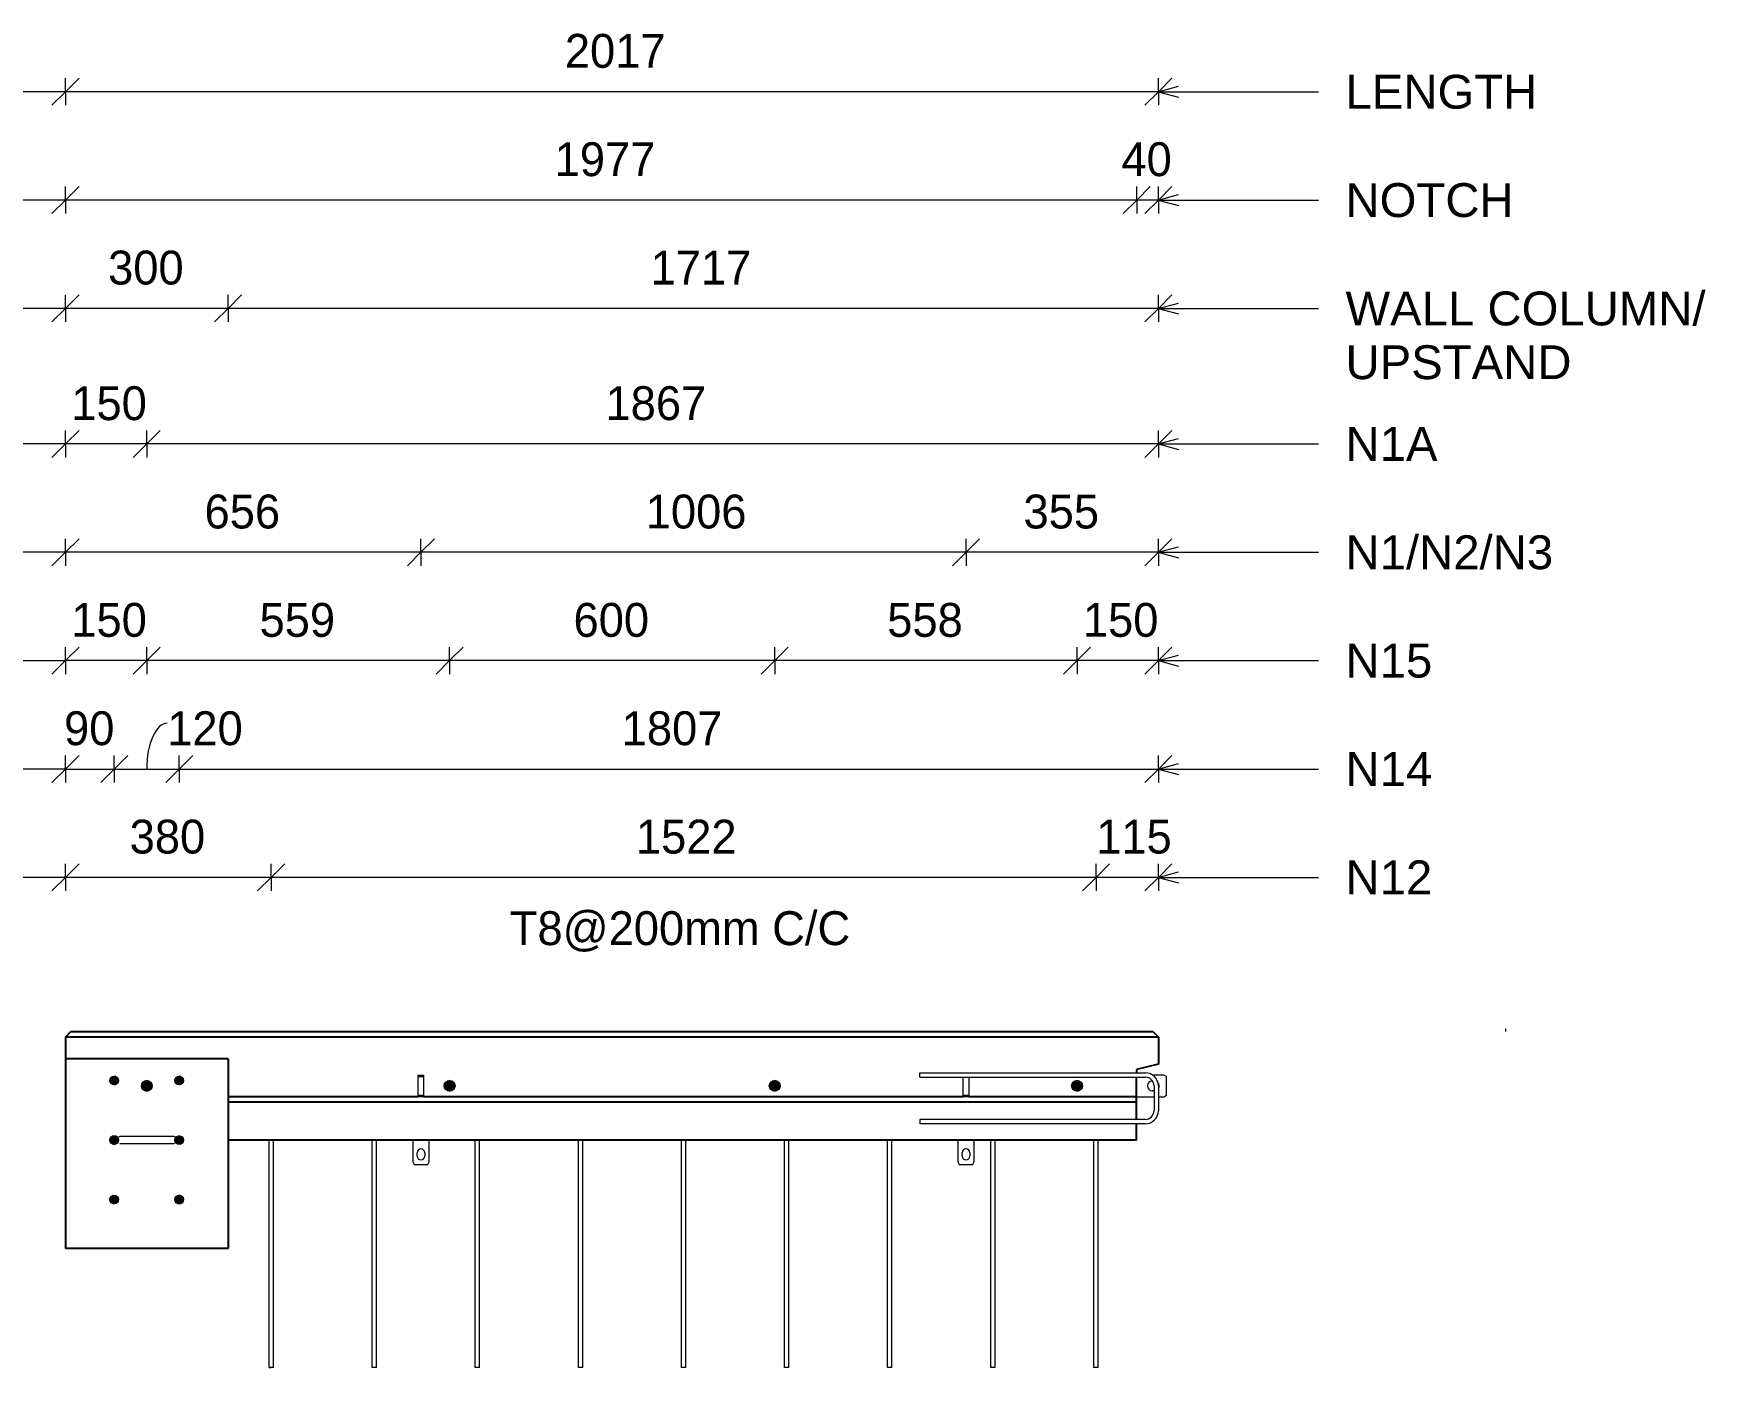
# Model space of a CAD drawing. Header units: millimetres. Extents: x 15006 to 36832, y -1993 to 19978.
# Drawn here: x 22593 to 25679, y 17515 to 19978 of the extents above; entities that cross this region are included whole.
import ezdxf

# ---------------------------------------------------------------- set-up
doc = ezdxf.new("R2010")
doc.units = ezdxf.units.MM
for name, color, linetype, lineweight in [('A-ANNO-DIMS', 211, 'Continuous', 9), ('A-ANNO-DIMS-25', 211, 'Continuous', 9), ('A-DETL-MBND', 5, 'Continuous', 18), ('A-GENM', 13, 'Continuous', 18), ('A-WALL', 113, 'Continuous', 25), ('G-ANNO-TEXT', 231, 'Continuous', 9), ('S-RBAR', 171, 'Continuous', 18)]:
    doc.layers.add(name, color=color, linetype=linetype, lineweight=lineweight)
doc.styles.add('Arial_1', font='arial.ttf', dxfattribs={"height": 62.5})
doc.styles.add('Nirmala UI Semilight_1', font='NirmalaS.ttf', dxfattribs={"height": 62.5})
doc.dimstyles.new('Arrow_Filled_-_2_5_NI_UI_3', dxfattribs={"dimscale": 304.8, "dimtxt": 65.460247, "dimasz": 0.164042, "dimexe": 0.082021, "dimexo": 0.0625, "dimgap": 0.082021, "dimtad": 1, "dimdec": 4, "dimzin": 0, "dimdsep": 46, "dimtxsty": 'Nirmala UI Semilight_1', "dimblk1": 'OBLIQUE', "dimblk2": 'OBLIQUE', "dimsah": 1, "dimcen": 0.09, "dimazin": 0, "dimtfac": 1, "dimtdec": 4, "dimtix": 1, "dimtmove": 0, "dimatfit": 3, "dimfxl": 0.082021, "dimfxlon": 1, "dimtvp": 1, "dimtolj": 1, "dimtzin": 0, "dimarcsym": 2})
doc.dimstyles.new('Arrow_Filled_-_2_5_NI_UI_4', dxfattribs={"dimscale": 304.8, "dimtxt": 65.460247, "dimasz": 0.164042, "dimexe": 0.082021, "dimexo": 0.0625, "dimgap": 0.082021, "dimtad": 1, "dimdec": 4, "dimzin": 0, "dimdsep": 46, "dimtxsty": 'Nirmala UI Semilight_1', "dimblk1": 'OBLIQUE', "dimblk2": 'OBLIQUE', "dimsah": 1, "dimcen": 0.09, "dimazin": 0, "dimtfac": 1, "dimtdec": 4, "dimtix": 1, "dimtmove": 1, "dimatfit": 3, "dimfxl": 0.082021, "dimfxlon": 1, "dimtvp": 1, "dimtolj": 1, "dimtzin": 0, "dimarcsym": 2})

# ---------------------------------------------------------------- blocks, each defined once
blk = doc.blocks.new('12_7Ø_ Lifting Insert_COLUMN - 12_9Ø Lifting insert-1653057-Elevation Top')
at = {"layer": 'A-GENM'}
for p, q in [((8938, 17929.1), (8937.8, 17929.2)), ((9039.7, 17929.1), (9039.4, 17929.1))]:
    blk.add_line(p, q, dxfattribs=at)
at = {"layer": 'A-GENM', "flags": 128}
for points in [[(8937.4, 17941.6), (8937.7, 17941.7), (8937.9, 17941.7), (8938.2, 17941.7), (8938.4, 17941.8), (8938.7, 17941.8)], [(9038.8, 17941.8), (9038.8, 17941.8), (9038.6, 17941.8), (9038.4, 17941.8), (9038.2, 17941.8), (9037.8, 17941.8), (9037.4, 17941.8), (9036.9, 17941.8), (9036.3, 17941.8), (9035.6, 17941.8), (9034.9, 17941.8), (9034, 17941.8), (9033.2, 17941.8), (9032.2, 17941.8), (9031.2, 17941.8), (9030.1, 17941.8), (9028.9, 17941.8), (9027.7, 17941.8), (9026.4, 17941.8), (9025, 17941.8), (9023.6, 17941.8), (9022.2, 17941.8), (9020.7, 17941.8), (9019.1, 17941.8), (9017.5, 17941.8), (9015.8, 17941.8), (9014.1, 17941.8), (9012.4, 17941.8), (9010.6, 17941.8), (9008.8, 17941.8), (9006.9, 17941.8), (9005, 17941.8), (9003.1, 17941.8), (9001.2, 17941.8), (8999.3, 17941.8), (8997.3, 17941.8), (8995.3, 17941.8), (8993.3, 17941.8), (8991.3, 17941.8), (8989.3, 17941.8), (8987.3, 17941.8), (8985.3, 17941.8), (8983.4, 17941.8), (8981.4, 17941.8), (8979.4, 17941.8), (8977.4, 17941.8), (8975.5, 17941.8), (8973.6, 17941.8), (8971.7, 17941.8), (8969.8, 17941.8), (8968, 17941.8), (8966.2, 17941.8), (8964.4, 17941.8), (8962.7, 17941.8), (8961, 17941.8), (8959.4, 17941.8), (8957.8, 17941.8), (8956.2, 17941.8), (8954.8, 17941.8), (8953.3, 17941.8), (8951.9, 17941.8), (8950.6, 17941.8), (8949.4, 17941.8), (8948.2, 17941.8), (8947, 17941.8), (8946, 17941.8), (8945, 17941.8), (8944, 17941.8), (8943.2, 17941.8), (8942.4, 17941.8), (8941.7, 17941.8), (8941.1, 17941.8), (8940.5, 17941.8), (8940, 17941.8), (8939.6, 17941.8), (8939.3, 17941.8), (8939.1, 17941.8), (8938.9, 17941.8), (8938.8, 17941.8), (8938.8, 17941.8)], [(9039.1, 17941.8), (9039.3, 17941.8), (9039.6, 17941.7), (9039.8, 17941.7), (9040.1, 17941.7), (9040.3, 17941.6)], [(8938.8, 17929.1), (8938.8, 17929.1), (8939, 17929.1), (8939.2, 17929.1), (8939.4, 17929.1), (8939.8, 17929.1), (8940.2, 17929.1), (8940.8, 17929.1), (8941.3, 17929.1), (8942, 17929.1), (8942.8, 17929.1), (8943.6, 17929.1), (8944.5, 17929.1), (8945.4, 17929.1), (8946.4, 17929.1), (8947.5, 17929.1), (8948.7, 17929.1), (8949.9, 17929.1), (8951.2, 17929.1), (8952.6, 17929.1), (8954, 17929.1), (8955.4, 17929.1), (8956.9, 17929.1), (8958.5, 17929.1), (8960.1, 17929.1), (8961.8, 17929.1), (8963.5, 17929.1), (8965.2, 17929.1), (8967, 17929.1), (8968.8, 17929.1), (8970.7, 17929.1), (8972.6, 17929.1), (8974.5, 17929.1), (8976.4, 17929.1), (8978.3, 17929.1), (8980.3, 17929.1), (8982.3, 17929.1), (8984.3, 17929.1), (8986.3, 17929.1), (8988.3, 17929.1), (8990.3, 17929.1), (8992.3, 17929.1), (8994.3, 17929.1), (8996.2, 17929.1), (8998.2, 17929.1), (9000.2, 17929.1), (9002.1, 17929.1), (9004, 17929.1), (9005.9, 17929.1), (9007.8, 17929.1), (9009.6, 17929.1), (9011.4, 17929.1), (9013.2, 17929.1), (9014.9, 17929.1), (9016.6, 17929.1), (9018.2, 17929.1), (9019.8, 17929.1), (9021.4, 17929.1), (9022.9, 17929.1), (9024.3, 17929.1), (9025.7, 17929.1), (9027, 17929.1), (9028.3, 17929.1), (9029.5, 17929.1), (9030.6, 17929.1), (9031.6, 17929.1), (9032.6, 17929.1), (9033.6, 17929.1), (9034.4, 17929.1), (9035.2, 17929.1), (9035.9, 17929.1), (9036.5, 17929.1), (9037.1, 17929.1), (9037.6, 17929.1), (9038, 17929.1), (9038.3, 17929.1), (9038.5, 17929.1), (9038.7, 17929.1), (9038.8, 17929.1), (9038.8, 17929.1)]]:
    blk.add_lwpolyline(points, dxfattribs=at)
blk = doc.blocks.new('RR spread anchor face based - RR-SA-3_0-200-1726827-Elevation Top')
at = {"layer": 'A-GENM'}
for p, q in [((10865.8, 18055.4), (10844.8, 18055.4)), ((10870.8, 18052.9), (10865.8, 18055.4)), ((10844.5, 18044.4), (10844.9, 18044.4)), ((10847.8, 18026.4), (10844.5, 18026.4)), ((10870.8, 18017.9), (10870.8, 18052.9)), ((10815.8, 18015.4), (10847.8, 18015.4)), ((10855.8, 18015.4), (10865.8, 18015.4)), ((10865.8, 18015.4), (10870.8, 18017.9))]:
    blk.add_line(p, q, dxfattribs=at)
for centre, start, end in [((10844.5, 18035.4), 90, 270), ((10848.5, 18035.4), 324.7987, 43.7744)]:
    blk.add_arc(centre, 9, start, end, dxfattribs=at)
blk = doc.blocks.new('RR spread anchor face based - RR-SA-2_5-150-1726819-Elevation Top')
at = {"layer": 'A-GENM'}
for p, q in [((10485.8, 17935.4), (10485.8, 17895.4)), ((10515.8, 17895.4), (10515.8, 17935.4)), ((10493.8, 17905.9), (10493.8, 17911.9)), ((10507.8, 17911.9), (10507.8, 17905.9)), ((10485.8, 17895.4), (10488.3, 17890.4)), ((10488.3, 17890.4), (10513.3, 17890.4)), ((10513.3, 17890.4), (10515.8, 17895.4))]:
    blk.add_line(p, q, dxfattribs=at)
for centre, start, end in [((10500.8, 17911.9), 0, 180), ((10500.8, 17905.9), 180, 0)]:
    blk.add_arc(centre, 7, start, end, dxfattribs=at)
blk = doc.blocks.new('RR spread anchor face based - RR-SA-2_5-150-1876458-Elevation Top')
at = {"layer": 'A-GENM'}
for p, q in [((9479.8, 17935.4), (9479.8, 17895.4)), ((9509.8, 17895.4), (9509.8, 17935.4)), ((9487.8, 17905.9), (9487.8, 17911.9)), ((9501.8, 17911.9), (9501.8, 17905.9)), ((9479.8, 17895.4), (9482.3, 17890.4)), ((9482.3, 17890.4), (9507.3, 17890.4)), ((9507.3, 17890.4), (9509.8, 17895.4))]:
    blk.add_line(p, q, dxfattribs=at)
for centre, start, end in [((9494.8, 17911.9), 0, 180), ((9494.8, 17905.9), 180, 0)]:
    blk.add_arc(centre, 7, start, end, dxfattribs=at)
blk = doc.blocks.new('RR spread anchor face based - RR-SA-3_0-200-V2-Elevation Top')
at = {"layer": 'A-GENM'}
for p, q in [((9489.8, 18052.9), (9489.8, 18055.4)), ((9489.8, 18055.4), (9499.8, 18055.4)), ((9499.8, 18055.4), (9499.8, 18052.9)), ((9489.8, 18017.9), (9489.8, 18052.9)), ((9489.8, 18052.9), (9499.8, 18052.9)), ((9499.8, 18052.9), (9499.8, 18017.9)), ((9489.8, 18015.4), (9489.8, 18017.9)), ((9489.8, 18017.9), (9499.8, 18017.9)), ((9499.8, 18015.4), (9489.8, 18015.4)), ((9499.8, 18017.9), (9499.8, 18015.4))]:
    blk.add_line(p, q, dxfattribs=at)
blk = doc.blocks.new('RR spread anchor face based - RR-SA-3_0-200-V3-Elevation Top')
at = {"layer": 'A-GENM'}
for p, q in [((10495.8, 18017.9), (10495.8, 18051.4)), ((10505.8, 18051.4), (10505.8, 18017.9)), ((10495.8, 18015.4), (10495.8, 18017.9)), ((10495.8, 18017.9), (10505.8, 18017.9)), ((10505.8, 18015.4), (10495.8, 18015.4)), ((10505.8, 18017.9), (10505.8, 18015.4))]:
    blk.add_line(p, q, dxfattribs=at)
blk = doc.blocks.new('DIMBLOCK35-Elevation Top')
at = {"layer": 'A-ANNO-DIMS-25'}
for p, q in [((24519.2, 18820.2), (24544.2, 18845.2)), ((24519.2, 18820.2), (24519.2, 18845.2)), ((24669.2, 18820.2), (24694.2, 18845.2)), ((24669.2, 18820.2), (24669.2, 18845.2)), ((24519.2, 18820.2), (24494.2, 18795.2)), ((24669.2, 18820.2), (24519.2, 18820.2)), ((24519.2, 18820.2), (24519.2, 18795.2)), ((24669.2, 18820.2), (24644.2, 18795.2)), ((24669.2, 18820.2), (24669.2, 18795.2))]:
    blk.add_line(p, q, dxfattribs=at)
at = {"layer": 'A-ANNO-DIMS-25', "color": 0, "insert": (24529.9, 18926.7), "char_height": 62.5, "width": 154.248, "attachment_point": 1, "line_spacing_factor": 1.142579, "style": 'Nirmala UI Semilight_1'}
blk.add_mtext('150', dxfattribs=at)
blk = doc.blocks.new('_Oblique')
at = {"color": 0, "linetype": 'ByBlock', "lineweight": -2}
blk.add_line((-0.5, -0.5), (0.5, 0.5), dxfattribs=at)
blk = doc.blocks.new('DIMBLOCK36-Elevation Top')
at = {"layer": 'A-ANNO-DIMS-25'}
for p, q in [((23961.2, 18820.2), (23986.2, 18845.2)), ((23961.2, 18820.2), (23961.2, 18845.2)), ((24519.2, 18820.2), (24544.2, 18845.2)), ((24519.2, 18820.2), (24519.2, 18845.2)), ((23961.2, 18820.2), (23936.2, 18795.2)), ((24519.2, 18820.2), (23961.2, 18820.2)), ((23961.2, 18820.2), (23961.2, 18795.2)), ((24519.2, 18820.2), (24494.2, 18795.2)), ((24519.2, 18820.2), (24519.2, 18795.2))]:
    blk.add_line(p, q, dxfattribs=at)
at = {"layer": 'A-ANNO-DIMS-25', "color": 0, "insert": (24168.8, 18926.7), "char_height": 62.5, "width": 171.387, "attachment_point": 1, "line_spacing_factor": 1.142579, "style": 'Nirmala UI Semilight_1'}
blk.add_mtext('558', dxfattribs=at)
blk = doc.blocks.new('DIMBLOCK37-Elevation Top')
at = {"layer": 'A-ANNO-DIMS-25'}
for p, q in [((23361.2, 18820.2), (23386.2, 18845.2)), ((23361.2, 18820.2), (23361.2, 18845.2)), ((23961.2, 18820.2), (23986.2, 18845.2)), ((23961.2, 18820.2), (23961.2, 18845.2)), ((23361.2, 18820.2), (23336.2, 18795.2)), ((23961.2, 18820.2), (23361.2, 18820.2)), ((23361.2, 18820.2), (23361.2, 18795.2)), ((23961.2, 18820.2), (23936.2, 18795.2)), ((23961.2, 18820.2), (23961.2, 18795.2))]:
    blk.add_line(p, q, dxfattribs=at)
at = {"layer": 'A-ANNO-DIMS-25', "color": 0, "insert": (23589.8, 18926.7), "char_height": 62.5, "width": 171.387, "attachment_point": 1, "line_spacing_factor": 1.142579, "style": 'Nirmala UI Semilight_1'}
blk.add_mtext('600', dxfattribs=at)
blk = doc.blocks.new('DIMBLOCK38-Elevation Top')
at = {"layer": 'A-ANNO-DIMS-25'}
for p, q in [((22802.2, 18820.2), (22827.2, 18845.2)), ((22802.2, 18820.2), (22802.2, 18845.2)), ((23361.2, 18820.2), (23386.2, 18845.2)), ((23361.2, 18820.2), (23361.2, 18845.2)), ((22802.2, 18820.2), (22777.2, 18795.2)), ((23361.2, 18820.2), (22802.2, 18820.2)), ((22802.2, 18820.2), (22802.2, 18795.2)), ((23361.2, 18820.2), (23336.2, 18795.2)), ((23361.2, 18820.2), (23361.2, 18795.2))]:
    blk.add_line(p, q, dxfattribs=at)
at = {"layer": 'A-ANNO-DIMS-25', "color": 0, "insert": (23010.3, 18926.7), "char_height": 62.5, "width": 171.387, "attachment_point": 1, "line_spacing_factor": 1.142579, "style": 'Nirmala UI Semilight_1'}
blk.add_mtext('559', dxfattribs=at)
blk = doc.blocks.new('DIMBLOCK39-Elevation Top')
at = {"layer": 'A-ANNO-DIMS-25'}
for p, q in [((22652.2, 18820.2), (22677.2, 18845.2)), ((22652.2, 18820.2), (22652.2, 18845.2)), ((22802.2, 18820.2), (22827.2, 18845.2)), ((22802.2, 18820.2), (22802.2, 18845.2)), ((22652.2, 18820.2), (22627.2, 18795.2)), ((22802.2, 18820.2), (22652.2, 18820.2)), ((22652.2, 18820.2), (22652.2, 18795.2)), ((22802.2, 18820.2), (22777.2, 18795.2)), ((22802.2, 18820.2), (22802.2, 18795.2))]:
    blk.add_line(p, q, dxfattribs=at)
at = {"layer": 'A-ANNO-DIMS-25', "color": 0, "insert": (22662.9, 18926.7), "char_height": 62.5, "width": 154.248, "attachment_point": 1, "line_spacing_factor": 1.142579, "style": 'Nirmala UI Semilight_1'}
blk.add_mtext('150', dxfattribs=at)
blk = doc.blocks.new('DIMBLOCK42-Elevation Top')
at = {"layer": 'A-ANNO-DIMS-25'}
for p, q in [((24554.2, 18420.2), (24579.2, 18445.2)), ((24554.2, 18420.2), (24554.2, 18445.2)), ((24669.2, 18420.2), (24694.2, 18445.2)), ((24669.2, 18420.2), (24669.2, 18445.2)), ((24554.2, 18420.2), (24529.2, 18395.2)), ((24669.2, 18420.2), (24554.2, 18420.2)), ((24554.2, 18420.2), (24554.2, 18395.2)), ((24669.2, 18420.2), (24644.2, 18395.2)), ((24669.2, 18420.2), (24669.2, 18395.2))]:
    blk.add_line(p, q, dxfattribs=at)
at = {"layer": 'A-ANNO-DIMS-25', "color": 0, "insert": (24554.5, 18526.7), "char_height": 62.5, "width": 137.109, "attachment_point": 1, "line_spacing_factor": 1.142579, "style": 'Nirmala UI Semilight_1'}
blk.add_mtext('115', dxfattribs=at)
blk = doc.blocks.new('DIMBLOCK43-Elevation Top')
at = {"layer": 'A-ANNO-DIMS-25'}
for p, q in [((23031.8, 18420.2), (23056.8, 18445.2)), ((23031.8, 18420.2), (23031.8, 18445.2)), ((24554.2, 18420.2), (24579.2, 18445.2)), ((24554.2, 18420.2), (24554.2, 18445.2)), ((23031.8, 18420.2), (23006.8, 18395.2)), ((24554.2, 18420.2), (23031.8, 18420.2)), ((23031.8, 18420.2), (23031.8, 18395.2)), ((24554.2, 18420.2), (24529.2, 18395.2)), ((24554.2, 18420.2), (24554.2, 18395.2))]:
    blk.add_line(p, q, dxfattribs=at)
at = {"layer": 'A-ANNO-DIMS-25', "color": 0, "char_height": 62.5, "attachment_point": 1, "line_spacing_factor": 1.142579, "style": 'Nirmala UI Semilight_1'}
for s, insert, width in [('1522', (23704.9, 18526.7), 211.377), ('T8@200mm C/C', (23472.2, 18357.7), 769.812)]:
    blk.add_mtext(s, dxfattribs=dict(at, insert=insert, width=width))
blk = doc.blocks.new('DIMBLOCK44-Elevation Top')
at = {"layer": 'A-ANNO-DIMS-25'}
for p, q in [((22652.2, 18420.2), (22677.2, 18445.2)), ((22652.2, 18420.2), (22652.2, 18445.2)), ((23031.8, 18420.2), (23056.8, 18445.2)), ((23031.8, 18420.2), (23031.8, 18445.2)), ((22652.2, 18420.2), (22627.2, 18395.2)), ((23031.8, 18420.2), (22652.2, 18420.2)), ((22652.2, 18420.2), (22652.2, 18395.2)), ((23031.8, 18420.2), (23006.8, 18395.2)), ((23031.8, 18420.2), (23031.8, 18395.2))]:
    blk.add_line(p, q, dxfattribs=at)
at = {"layer": 'A-ANNO-DIMS-25', "color": 0, "insert": (22770.6, 18526.7), "char_height": 62.5, "width": 171.387, "attachment_point": 1, "line_spacing_factor": 1.142579, "style": 'Nirmala UI Semilight_1'}
blk.add_mtext('380', dxfattribs=at)
blk = doc.blocks.new('DIMBLOCK45-Elevation Top')
at = {"layer": 'A-ANNO-DIMS-25'}
for p, q in [((22652.2, 18620.2), (22677.2, 18645.2)), ((22652.2, 18620.2), (22652.2, 18645.2)), ((22742.1, 18620.2), (22767.1, 18645.2)), ((22742.1, 18620.2), (22742.1, 18645.2)), ((22652.2, 18620.2), (22627.2, 18595.2)), ((22652.2, 18620.2), (22742.1, 18620.2)), ((22652.2, 18620.2), (22652.2, 18595.2)), ((22742.1, 18620.2), (22717.1, 18595.2)), ((22742.1, 18620.2), (22742.1, 18595.2))]:
    blk.add_line(p, q, dxfattribs=at)
at = {"layer": 'A-ANNO-DIMS-25', "color": 0, "insert": (22649.5, 18726.7), "char_height": 62.5, "width": 114.258, "attachment_point": 1, "line_spacing_factor": 1.142579, "style": 'Nirmala UI Semilight_1'}
blk.add_mtext('90', dxfattribs=at)
blk = doc.blocks.new('DIMBLOCK46-Elevation Top')
at = {"layer": 'A-ANNO-DIMS-25'}
for p, q in [((22742.1, 18620.2), (22767.1, 18645.2)), ((22742.1, 18620.2), (22742.1, 18645.2)), ((22862.1, 18620.2), (22887.1, 18645.2)), ((22862.1, 18620.2), (22862.1, 18645.2)), ((22742.1, 18620.2), (22717.1, 18595.2)), ((22742.1, 18620.2), (22862.1, 18620.2)), ((22742.1, 18620.2), (22742.1, 18595.2)), ((22862.1, 18620.2), (22837.1, 18595.2)), ((22862.1, 18620.2), (22862.1, 18595.2))]:
    blk.add_line(p, q, dxfattribs=at)
blk.add_ellipse((22839.9, 18620.2), major_axis=(0, 84.5), ratio=0.448117, start_param=0, end_param=1.570796, dxfattribs=at)
at = {"layer": 'A-ANNO-DIMS-25', "color": 0, "insert": (22839.9, 18726.7), "char_height": 62.5, "width": 154.248, "attachment_point": 1, "line_spacing_factor": 1.142579, "style": 'Nirmala UI Semilight_1'}
blk.add_mtext('120', dxfattribs=at)
blk = doc.blocks.new('DIMBLOCK47-Elevation Top')
at = {"layer": 'A-ANNO-DIMS-25'}
for p, q in [((22862.1, 18620.2), (22887.1, 18645.2)), ((22862.1, 18620.2), (22862.1, 18645.2)), ((24669.2, 18620.2), (24694.2, 18645.2)), ((24669.2, 18620.2), (24669.2, 18645.2)), ((22862.1, 18620.2), (22837.1, 18595.2)), ((22862.1, 18620.2), (24669.2, 18620.2)), ((22862.1, 18620.2), (22862.1, 18595.2)), ((24669.2, 18620.2), (24644.2, 18595.2)), ((24669.2, 18620.2), (24669.2, 18595.2))]:
    blk.add_line(p, q, dxfattribs=at)
at = {"layer": 'A-ANNO-DIMS-25', "color": 0, "insert": (23678.7, 18726.7), "char_height": 62.5, "width": 208.521, "attachment_point": 1, "line_spacing_factor": 1.142579, "style": 'Nirmala UI Semilight_1'}
blk.add_mtext('1807', dxfattribs=at)
blk = doc.blocks.new('DIMBLOCK54-Elevation Top')
at = {"layer": 'A-ANNO-DIMS-25'}
for p, q in [((24314.2, 19020.2), (24339.2, 19045.2)), ((24314.2, 19020.2), (24314.2, 19045.2)), ((24669.2, 19020.2), (24694.2, 19045.2)), ((24669.2, 19020.2), (24669.2, 19045.2)), ((24314.2, 19020.2), (24289.2, 18995.2)), ((24669.2, 19020.2), (24314.2, 19020.2)), ((24314.2, 19020.2), (24314.2, 18995.2)), ((24669.2, 19020.2), (24644.2, 18995.2)), ((24669.2, 19020.2), (24669.2, 18995.2))]:
    blk.add_line(p, q, dxfattribs=at)
at = {"layer": 'A-ANNO-DIMS-25', "color": 0, "insert": (24420.3, 19126.7), "char_height": 62.5, "width": 171.387, "attachment_point": 1, "line_spacing_factor": 1.142579, "style": 'Nirmala UI Semilight_1'}
blk.add_mtext('355', dxfattribs=at)
blk = doc.blocks.new('DIMBLOCK55-Elevation Top')
at = {"layer": 'A-ANNO-DIMS-25'}
for p, q in [((23308.2, 19020.2), (23333.2, 19045.2)), ((23308.2, 19020.2), (23308.2, 19045.2)), ((24314.2, 19020.2), (24339.2, 19045.2)), ((24314.2, 19020.2), (24314.2, 19045.2)), ((23308.2, 19020.2), (23283.2, 18995.2)), ((24314.2, 19020.2), (23308.2, 19020.2)), ((23308.2, 19020.2), (23308.2, 18995.2)), ((24314.2, 19020.2), (24289.2, 18995.2)), ((24314.2, 19020.2), (24314.2, 18995.2))]:
    blk.add_line(p, q, dxfattribs=at)
at = {"layer": 'A-ANNO-DIMS-25', "color": 0, "insert": (23723.1, 19126.7), "char_height": 62.5, "width": 211.377, "attachment_point": 1, "line_spacing_factor": 1.142579, "style": 'Nirmala UI Semilight_1'}
blk.add_mtext('1006', dxfattribs=at)
blk = doc.blocks.new('DIMBLOCK56-Elevation Top')
at = {"layer": 'A-ANNO-DIMS-25'}
for p, q in [((22652.2, 19020.2), (22677.2, 19045.2)), ((22652.2, 19020.2), (22652.2, 19045.2)), ((23308.2, 19020.2), (23333.2, 19045.2)), ((23308.2, 19020.2), (23308.2, 19045.2)), ((22652.2, 19020.2), (22627.2, 18995.2)), ((23308.2, 19020.2), (22652.2, 19020.2)), ((22652.2, 19020.2), (22652.2, 18995.2)), ((23308.2, 19020.2), (23283.2, 18995.2)), ((23308.2, 19020.2), (23308.2, 18995.2))]:
    blk.add_line(p, q, dxfattribs=at)
at = {"layer": 'A-ANNO-DIMS-25', "color": 0, "insert": (22908.8, 19126.7), "char_height": 62.5, "width": 171.387, "attachment_point": 1, "line_spacing_factor": 1.142579, "style": 'Nirmala UI Semilight_1'}
blk.add_mtext('656', dxfattribs=at)
blk = doc.blocks.new('DIMBLOCK57-Elevation Top')
at = {"layer": 'A-ANNO-DIMS-25'}
for p, q in [((22802.2, 19220.2), (22827.2, 19245.2)), ((22802.2, 19220.2), (22802.2, 19245.2)), ((24669.2, 19220.2), (24694.2, 19245.2)), ((24669.2, 19220.2), (24669.2, 19245.2)), ((22802.2, 19220.2), (22777.2, 19195.2)), ((24669.2, 19220.2), (22802.2, 19220.2)), ((22802.2, 19220.2), (22802.2, 19195.2)), ((24669.2, 19220.2), (24644.2, 19195.2)), ((24669.2, 19220.2), (24669.2, 19195.2))]:
    blk.add_line(p, q, dxfattribs=at)
at = {"layer": 'A-ANNO-DIMS-25', "color": 0, "insert": (23648.8, 19326.7), "char_height": 62.5, "width": 208.521, "attachment_point": 1, "line_spacing_factor": 1.142579, "style": 'Nirmala UI Semilight_1'}
blk.add_mtext('1867', dxfattribs=at)
blk = doc.blocks.new('DIMBLOCK58-Elevation Top')
at = {"layer": 'A-ANNO-DIMS-25'}
for p, q in [((22652.2, 19220.2), (22677.2, 19245.2)), ((22652.2, 19220.2), (22652.2, 19245.2)), ((22802.2, 19220.2), (22827.2, 19245.2)), ((22802.2, 19220.2), (22802.2, 19245.2)), ((22652.2, 19220.2), (22627.2, 19195.2)), ((22802.2, 19220.2), (22652.2, 19220.2)), ((22652.2, 19220.2), (22652.2, 19195.2)), ((22802.2, 19220.2), (22777.2, 19195.2)), ((22802.2, 19220.2), (22802.2, 19195.2))]:
    blk.add_line(p, q, dxfattribs=at)
at = {"layer": 'A-ANNO-DIMS-25', "color": 0, "insert": (22662.9, 19326.7), "char_height": 62.5, "width": 154.248, "attachment_point": 1, "line_spacing_factor": 1.142579, "style": 'Nirmala UI Semilight_1'}
blk.add_mtext('150', dxfattribs=at)
blk = doc.blocks.new('DIMBLOCK62-Elevation Top')
at = {"layer": 'A-ANNO-DIMS-25'}
for p, q in [((22952.2, 19470.4), (22977.2, 19495.4)), ((22952.2, 19470.4), (22952.2, 19495.4)), ((24669.2, 19470.4), (24694.2, 19495.4)), ((24669.2, 19470.4), (24669.2, 19495.4)), ((22952.2, 19470.4), (22927.2, 19445.4)), ((24669.2, 19470.4), (22952.2, 19470.4)), ((22952.2, 19470.4), (22952.2, 19445.4)), ((24669.2, 19470.4), (24644.2, 19445.4)), ((24669.2, 19470.4), (24669.2, 19445.4))]:
    blk.add_line(p, q, dxfattribs=at)
at = {"layer": 'A-ANNO-DIMS-25', "color": 0, "insert": (23732.1, 19577), "char_height": 62.5, "width": 188.526, "attachment_point": 1, "line_spacing_factor": 1.142579, "style": 'Nirmala UI Semilight_1'}
blk.add_mtext('1717', dxfattribs=at)
blk = doc.blocks.new('DIMBLOCK63-Elevation Top')
at = {"layer": 'A-ANNO-DIMS-25'}
for p, q in [((22652.2, 19470.4), (22677.2, 19495.4)), ((22652.2, 19470.4), (22652.2, 19495.4)), ((22952.2, 19470.4), (22977.2, 19495.4)), ((22952.2, 19470.4), (22952.2, 19495.4)), ((22652.2, 19470.4), (22627.2, 19445.4)), ((22952.2, 19470.4), (22652.2, 19470.4)), ((22652.2, 19470.4), (22652.2, 19445.4)), ((22952.2, 19470.4), (22927.2, 19445.4)), ((22952.2, 19470.4), (22952.2, 19445.4))]:
    blk.add_line(p, q, dxfattribs=at)
at = {"layer": 'A-ANNO-DIMS-25', "color": 0, "insert": (22730.8, 19577), "char_height": 62.5, "width": 171.387, "attachment_point": 1, "line_spacing_factor": 1.142579, "style": 'Nirmala UI Semilight_1'}
blk.add_mtext('300', dxfattribs=at)
blk = doc.blocks.new('DIMBLOCK64-Elevation Top')
at = {"layer": 'A-ANNO-DIMS-25'}
for p, q in [((24629.2, 19670.4), (24654.2, 19695.4)), ((24629.2, 19670.4), (24629.2, 19695.4)), ((24669.2, 19670.4), (24694.2, 19695.4)), ((24669.2, 19670.4), (24669.2, 19695.4)), ((24629.2, 19670.4), (24604.2, 19645.4)), ((24669.2, 19670.4), (24629.2, 19670.4)), ((24629.2, 19670.4), (24629.2, 19645.4)), ((24669.2, 19670.4), (24644.2, 19645.4)), ((24669.2, 19670.4), (24669.2, 19645.4))]:
    blk.add_line(p, q, dxfattribs=at)
at = {"layer": 'A-ANNO-DIMS-25', "color": 0, "insert": (24601, 19777), "char_height": 62.5, "width": 115.686, "attachment_point": 1, "line_spacing_factor": 1.142579, "style": 'Nirmala UI Semilight_1'}
blk.add_mtext('40', dxfattribs=at)
blk = doc.blocks.new('DIMBLOCK65-Elevation Top')
at = {"layer": 'A-ANNO-DIMS-25'}
for p, q in [((22652.2, 19670.4), (22677.2, 19695.4)), ((22652.2, 19670.4), (22652.2, 19695.4)), ((24629.2, 19670.4), (24654.2, 19695.4)), ((24629.2, 19670.4), (24629.2, 19695.4)), ((22652.2, 19670.4), (22627.2, 19645.4)), ((24629.2, 19670.4), (22652.2, 19670.4)), ((22652.2, 19670.4), (22652.2, 19645.4)), ((24629.2, 19670.4), (24604.2, 19645.4)), ((24629.2, 19670.4), (24629.2, 19645.4))]:
    blk.add_line(p, q, dxfattribs=at)
at = {"layer": 'A-ANNO-DIMS-25', "color": 0, "insert": (23555, 19777), "char_height": 62.5, "width": 205.664, "attachment_point": 1, "line_spacing_factor": 1.142579, "style": 'Nirmala UI Semilight_1'}
blk.add_mtext('1977', dxfattribs=at)
blk = doc.blocks.new('DIMBLOCK66-Elevation Top')
at = {"layer": 'A-ANNO-DIMS-25'}
for p, q in [((22652.2, 19870.4), (22677.2, 19895.4)), ((22652.2, 19870.4), (22652.2, 19895.4)), ((24669.2, 19870.4), (24694.2, 19895.4)), ((24669.2, 19870.4), (24669.2, 19895.4)), ((22652.2, 19870.4), (22627.2, 19845.4)), ((24669.2, 19870.4), (22652.2, 19870.4)), ((22652.2, 19870.4), (22652.2, 19845.4)), ((24669.2, 19870.4), (24644.2, 19845.4)), ((24669.2, 19870.4), (24669.2, 19845.4))]:
    blk.add_line(p, q, dxfattribs=at)
at = {"layer": 'A-ANNO-DIMS-25', "color": 0, "insert": (23573.8, 19977), "char_height": 62.5, "width": 208.521, "attachment_point": 1, "line_spacing_factor": 1.142579, "style": 'Nirmala UI Semilight_1'}
blk.add_mtext('2017', dxfattribs=at)

msp = doc.modelspace()

# ---------------------------------------------------------------- hatches: boundary and pattern name
at = {"layer": 'S-RBAR'}
h = msp.add_hatch(color=256, dxfattribs=at)
edge = h.paths.add_edge_path()
edge.add_arc((22742.06956, 18045.4305), 8, 0, 360)
for points in [[(22742.96528, 18037.4808), (22748.84335, 18041.17425), (22749.62063, 18048.07273), (22744.71179, 18052.98157), (22737.8133, 18052.2043), (22734.11986, 18046.32622), (22736.41271, 18039.77365)], [(22802.16339, 18025.4305), (22809.23446, 18028.35943), (22812.16339, 18035.4305), (22809.23446, 18042.50157), (22802.16339, 18045.4305), (22795.09232, 18042.50157), (22792.16339, 18035.4305), (22795.09232, 18028.35943)], [(22864.71179, 18037.87944), (22869.62063, 18042.78827), (22868.84335, 18049.68676), (22862.96528, 18053.3802), (22856.41271, 18051.08736), (22854.11986, 18044.53479), (22857.8133, 18038.65671)], [(23361.16339, 18025.4305), (23368.23446, 18028.35943), (23371.16339, 18035.4305), (23368.23446, 18042.50157), (23361.16339, 18045.4305), (23354.09232, 18042.50157), (23351.16339, 18035.4305), (23354.09232, 18028.35943)], [(23961.16339, 18025.4305), (23968.23446, 18028.35943), (23971.16339, 18035.4305), (23968.23446, 18042.50157), (23961.16339, 18045.4305), (23954.09232, 18042.50157), (23951.16339, 18035.4305), (23954.09232, 18028.35943)], [(24519.16339, 18025.4305), (24526.23446, 18028.35943), (24529.16339, 18035.4305), (24526.23446, 18042.50157), (24519.16339, 18045.4305), (24512.09232, 18042.50157), (24509.16339, 18035.4305), (24512.09232, 18028.35943)], [(22742.06956, 17927.4305), (22748.32421, 17930.44258), (22749.86898, 17937.21067), (22745.54063, 17942.63825), (22738.59849, 17942.63825), (22734.27014, 17937.21067), (22735.81491, 17930.44258)], [(22865.54063, 17928.22275), (22869.86898, 17933.65033), (22868.32421, 17940.41842), (22861.7479, 17943.2756), (22855.81491, 17940.41842), (22854.27014, 17933.65033), (22858.59849, 17928.22275), (22862.18934, 17928.22275)], [(22741.59113, 17817.44482), (22748.01472, 17820.07746), (22749.96148, 17826.74105), (22745.96547, 17832.41777), (22739.03576, 17832.83294), (22734.39056, 17827.67392), (22735.5278, 17820.82557)], [(22858.6525, 17818.19699), (22865.59445, 17818.24892), (22869.88208, 17823.70872), (22868.28673, 17830.46507), (22862.00972, 17833.43028), (22855.77777, 17830.3715), (22854.28367, 17823.59205)]]:
    msp.add_hatch(color=256, dxfattribs=at).paths.add_polyline_path(points)
h = msp.add_hatch(color=256, dxfattribs=at)
edge = h.paths.add_edge_path()
edge.add_arc((22802.16339, 18035.4305), 10, 0, 360)
h = msp.add_hatch(color=256, dxfattribs=at)
edge = h.paths.add_edge_path()
edge.add_arc((22862.06956, 18045.4305), 8, 0, 360)
h = msp.add_hatch(color=256, dxfattribs=at)
edge = h.paths.add_edge_path()
edge.add_arc((23361.16339, 18035.4305), 10, 0, 360)
h = msp.add_hatch(color=256, dxfattribs=at)
edge = h.paths.add_edge_path()
edge.add_arc((23961.16339, 18035.4305), 10, 0, 360)
h = msp.add_hatch(color=256, dxfattribs=at)
edge = h.paths.add_edge_path()
edge.add_arc((24519.16339, 18035.4305), 10, 0, 360)
h = msp.add_hatch(color=256, dxfattribs=at)
edge = h.paths.add_edge_path()
edge.add_arc((22742.06956, 17935.4305), 8, 0, 360)
h = msp.add_hatch(color=256, dxfattribs=at)
edge = h.paths.add_edge_path()
edge.add_arc((22862.06956, 17935.4305), 8, 0, 360)
h = msp.add_hatch(color=256, dxfattribs=at)
edge = h.paths.add_edge_path()
edge.add_arc((22742.06956, 17825.4305), 8, 0, 360)
h = msp.add_hatch(color=256, dxfattribs=at)
edge = h.paths.add_edge_path()
edge.add_arc((22862.06956, 17825.4305), 8, 0, 360)

# ---------------------------------------------------------------- linework, layer by layer
at = {"layer": 'A-DETL-MBND'}
for p, q in [((22652.16339, 19870.43153), (21106.19975, 19870.43153)), ((22652.16339, 19670.43153), (21306.19975, 19670.43153)), ((22652.16339, 19470.43153), (21506.19975, 19470.43153)), ((22652.16339, 19220.19017), (21906.19975, 19220.19017)), ((22652.16339, 19020.19017), (22106.19975, 19020.19017)), ((22652.16339, 18820.19017), (22106.19975, 18820.19017)), ((22652.16339, 18620.19017), (22270.09943, 18620.19017)), ((22652.16339, 18420.19017), (22510.09943, 18420.19017)), ((25310.09943, 18140.4305), (25310.09943, 18135.4305)), ((23027.80286, 17515.4305), (23031.80286, 17515.4305))]:
    msp.add_line(p, q, dxfattribs=at)
at = {"layer": 'A-WALL'}
for p, q in [((24669.16339, 18125.4305), (22652.16339, 18125.4305)), ((22652.16339, 18125.42792), (22652.16339, 17735.4305)), ((22652.16425, 18125.42878), (22662.16597, 18135.4305)), ((22662.16597, 18135.4305), (24659.16081, 18135.4305)), ((24659.16081, 18135.4305), (24669.16253, 18125.42878)), ((24669.16339, 18125.42792), (24669.16339, 18075.4305)), ((22952.16666, 18085.4305), (22652.16339, 18085.4305)), ((22952.16666, 18085.4305), (22952.16666, 17935.4305)), ((24669.16339, 18075.4305), (24629.16339, 18065.4305)), ((24629.16339, 18065.4305), (24629.16339, 18059.4305)), ((24629.16339, 17973.4305), (24629.16339, 18051.4305)), ((23303.16339, 18015.42822), (22952.16666, 18015.42822)), ((24629.16339, 18005.42822), (22952.16666, 18005.42822)), ((24309.16339, 18015.42822), (23313.16339, 18015.42822)), ((24629.16339, 18015.42822), (24319.16339, 18015.42822)), ((24629.16339, 17935.4305), (24629.16339, 17965.4305)), ((22952.16339, 17935.4305), (22952.16339, 17735.4305)), ((24629.16339, 17935.4305), (22952.16666, 17935.4305)), ((22952.16339, 17735.4305), (22652.16339, 17735.4305))]:
    msp.add_line(p, q, dxfattribs=at)
at = {"layer": 'G-ANNO-TEXT', "color": 10}
for p, q in [((24668.61152, 19870.27951), (24706.11152, 19880.32761)), ((24668.61152, 19870.27951), (24706.11152, 19860.23142)), ((24668.61152, 19870.27951), (24964.56761, 19870.27951)), ((24668.61152, 19670.27951), (24706.11152, 19680.32761)), ((24668.61152, 19670.27951), (24706.11152, 19660.23142)), ((24668.61152, 19670.27951), (24964.56761, 19670.27951)), ((24668.61152, 19470.27951), (24706.11152, 19480.32761)), ((24668.61152, 19470.27951), (24706.11152, 19460.23142)), ((24668.61152, 19470.27951), (24964.56761, 19470.27951)), ((24668.61152, 19220.27951), (24706.11152, 19230.32761)), ((24668.61152, 19220.27951), (24706.11152, 19210.23142)), ((24668.61152, 19220.27951), (24964.56761, 19220.27951)), ((24668.61152, 19020.27951), (24706.11152, 19030.32761)), ((24668.61152, 19020.27951), (24706.11152, 19010.23142)), ((24668.61152, 19020.27951), (24964.56761, 19020.27951)), ((24668.61152, 18820.27951), (24706.11152, 18830.32761)), ((24668.61152, 18820.27951), (24706.11152, 18810.23142)), ((24668.61152, 18820.27951), (24964.56761, 18820.27951)), ((24668.61152, 18620.1653), (24706.11152, 18630.2134)), ((24668.61152, 18620.1653), (24706.11152, 18610.11721)), ((24668.61152, 18620.1653), (24964.56761, 18620.1653)), ((24668.61152, 18420.1653), (24706.11152, 18430.2134)), ((24668.61152, 18420.1653), (24706.11152, 18410.11721)), ((24668.61152, 18420.1653), (24964.56761, 18420.1653))]:
    msp.add_line(p, q, dxfattribs=at)
at = {"layer": 'S-RBAR'}
for p, q in [((24229.16339, 18059.4305), (24645.16339, 18059.4305)), ((24229.16339, 18051.4305), (24229.16339, 18059.4305)), ((22737.8133, 18052.2043), (22734.11986, 18046.32622)), ((22734.11986, 18046.32622), (22736.41271, 18039.77365)), ((22736.41271, 18039.77365), (22742.96528, 18037.4808)), ((22744.71179, 18052.98157), (22737.8133, 18052.2043)), ((22742.96528, 18037.4808), (22748.84335, 18041.17425)), ((22749.62063, 18048.07273), (22744.71179, 18052.98157)), ((22748.84335, 18041.17425), (22749.62063, 18048.07273)), ((22795.09232, 18042.50157), (22792.16339, 18035.4305)), ((22792.16339, 18035.4305), (22795.09232, 18028.35943)), ((22802.16339, 18045.4305), (22795.09232, 18042.50157)), ((22795.09232, 18028.35943), (22802.16339, 18025.4305)), ((22809.23446, 18042.50157), (22802.16339, 18045.4305)), ((22802.16339, 18025.4305), (22809.23446, 18028.35943)), ((22812.16339, 18035.4305), (22809.23446, 18042.50157)), ((22809.23446, 18028.35943), (22812.16339, 18035.4305)), ((22856.41271, 18051.08736), (22854.11986, 18044.53479)), ((22854.11986, 18044.53479), (22857.8133, 18038.65671)), ((22862.96528, 18053.3802), (22856.41271, 18051.08736)), ((22857.8133, 18038.65671), (22864.71179, 18037.87944)), ((22868.84335, 18049.68676), (22862.96528, 18053.3802)), ((22864.71179, 18037.87944), (22869.62063, 18042.78827)), ((22869.62063, 18042.78827), (22868.84335, 18049.68676)), ((23354.09232, 18042.50157), (23351.16339, 18035.4305)), ((23351.16339, 18035.4305), (23354.09232, 18028.35943)), ((23361.16339, 18045.4305), (23354.09232, 18042.50157)), ((23354.09232, 18028.35943), (23361.16339, 18025.4305)), ((23368.23446, 18042.50157), (23361.16339, 18045.4305)), ((23361.16339, 18025.4305), (23368.23446, 18028.35943)), ((23371.16339, 18035.4305), (23368.23446, 18042.50157)), ((23368.23446, 18028.35943), (23371.16339, 18035.4305)), ((23954.09232, 18042.50157), (23951.16339, 18035.4305)), ((23951.16339, 18035.4305), (23954.09232, 18028.35943)), ((23961.16339, 18045.4305), (23954.09232, 18042.50157)), ((23954.09232, 18028.35943), (23961.16339, 18025.4305)), ((23968.23446, 18042.50157), (23961.16339, 18045.4305)), ((23961.16339, 18025.4305), (23968.23446, 18028.35943)), ((23971.16339, 18035.4305), (23968.23446, 18042.50157)), ((23968.23446, 18028.35943), (23971.16339, 18035.4305)), ((24229.16339, 18051.4305), (24645.16339, 18051.4305)), ((24512.09232, 18042.50157), (24509.16339, 18035.4305)), ((24509.16339, 18035.4305), (24512.09232, 18028.35943)), ((24519.16339, 18045.4305), (24512.09232, 18042.50157)), ((24512.09232, 18028.35943), (24519.16339, 18025.4305)), ((24526.23446, 18042.50157), (24519.16339, 18045.4305)), ((24519.16339, 18025.4305), (24526.23446, 18028.35943)), ((24529.16339, 18035.4305), (24526.23446, 18042.50157)), ((24526.23446, 18028.35943), (24529.16339, 18035.4305)), ((24661.16339, 18035.4305), (24661.16339, 17989.4305)), ((24669.16339, 18035.4305), (24669.16339, 17989.4305)), ((24645.16339, 17973.4305), (24229.16339, 17973.4305)), ((24229.16339, 17973.4305), (24229.16339, 17965.4305)), ((24645.16339, 17965.4305), (24229.16339, 17965.4305)), ((22738.59849, 17942.63825), (22734.27014, 17937.21067)), ((22734.27014, 17937.21067), (22735.81491, 17930.44258)), ((22735.81491, 17930.44258), (22742.06956, 17927.4305)), ((22745.54063, 17942.63825), (22738.59849, 17942.63825)), ((22742.06956, 17927.4305), (22748.32421, 17930.44258)), ((22749.86898, 17937.21067), (22745.54063, 17942.63825)), ((22748.32421, 17930.44258), (22749.86898, 17937.21067)), ((22855.81491, 17940.41842), (22854.27014, 17933.65033)), ((22854.27014, 17933.65033), (22858.59849, 17928.22275)), ((22861.7479, 17943.2756), (22855.81491, 17940.41842)), ((22868.32421, 17940.41842), (22861.7479, 17943.2756)), ((22865.54063, 17928.22275), (22869.86898, 17933.65033)), ((22869.86898, 17933.65033), (22868.32421, 17940.41842)), ((23027.80286, 17515.4305), (23027.80286, 17935.4305)), ((23035.80286, 17515.4305), (23035.80286, 17935.4305)), ((23218.09793, 17515.4305), (23218.09793, 17935.4305)), ((23226.09793, 17515.4305), (23226.09793, 17935.4305)), ((23408.39299, 17515.4305), (23408.39299, 17935.4305)), ((23416.39299, 17515.4305), (23416.39299, 17935.4305)), ((23598.68806, 17515.4305), (23598.68806, 17935.4305)), ((23606.68806, 17515.4305), (23606.68806, 17935.4305)), ((23788.98313, 17515.4305), (23788.98313, 17935.4305)), ((23796.98313, 17515.4305), (23796.98313, 17935.4305)), ((23979.27819, 17515.4305), (23979.27819, 17935.4305)), ((23987.27819, 17515.4305), (23987.27819, 17935.4305)), ((24169.57326, 17515.4305), (24169.57326, 17935.4305)), ((24177.57326, 17515.4305), (24177.57326, 17935.4305)), ((24359.86833, 17515.4305), (24359.86833, 17935.4305)), ((24367.86833, 17515.4305), (24367.86833, 17935.4305)), ((24550.16339, 17515.4305), (24550.16339, 17935.4305)), ((24558.16339, 17515.4305), (24558.16339, 17935.4305)), ((22858.59849, 17928.22275), (22862.18934, 17928.22275)), ((22862.18934, 17928.22275), (22865.54063, 17928.22275)), ((22739.03576, 17832.83294), (22734.39056, 17827.67392)), ((22734.39056, 17827.67392), (22735.5278, 17820.82557)), ((22735.5278, 17820.82557), (22741.59113, 17817.44482)), ((22745.96547, 17832.41777), (22739.03576, 17832.83294)), ((22741.59113, 17817.44482), (22748.01472, 17820.07746)), ((22749.96148, 17826.74105), (22745.96547, 17832.41777)), ((22748.01472, 17820.07746), (22749.96148, 17826.74105)), ((22855.77777, 17830.3715), (22854.28367, 17823.59205)), ((22854.28367, 17823.59205), (22858.6525, 17818.19699)), ((22862.00972, 17833.43028), (22855.77777, 17830.3715)), ((22858.6525, 17818.19699), (22865.59445, 17818.24892)), ((22868.28673, 17830.46507), (22862.00972, 17833.43028)), ((22865.59445, 17818.24892), (22869.88208, 17823.70872)), ((22869.88208, 17823.70872), (22868.28673, 17830.46507)), ((23035.80286, 17515.4305), (23027.80286, 17515.4305)), ((23226.09793, 17515.4305), (23218.09793, 17515.4305)), ((23416.39299, 17515.4305), (23408.39299, 17515.4305)), ((23606.68806, 17515.4305), (23598.68806, 17515.4305)), ((23796.98313, 17515.4305), (23788.98313, 17515.4305)), ((23987.27819, 17515.4305), (23979.27819, 17515.4305)), ((24177.57326, 17515.4305), (24169.57326, 17515.4305)), ((24367.86833, 17515.4305), (24359.86833, 17515.4305)), ((24558.16339, 17515.4305), (24550.16339, 17515.4305))]:
    msp.add_line(p, q, dxfattribs=at)
for centre, radius in [((22742.06956, 18045.4305), 8), ((22802.16339, 18035.4305), 10), ((22862.06956, 18045.4305), 8), ((23361.16339, 18035.4305), 10), ((23961.16339, 18035.4305), 10), ((24519.16339, 18035.4305), 10), ((22742.06956, 17935.4305), 8), ((22862.06956, 17935.4305), 8), ((22742.06956, 17825.4305), 8), ((22862.06956, 17825.4305), 8)]:
    msp.add_circle(centre, radius, dxfattribs=at)
for centre, radius, start, end in [((24645.16339, 18035.4305), 24, 0, 90), ((24645.16339, 18035.4305), 16, 0, 90), ((24645.16339, 17989.4305), 16, 270, 0), ((24645.16339, 17989.4305), 24, 270, 360)]:
    msp.add_arc(centre, radius, start, end, dxfattribs=at)

# ---------------------------------------------------------------- block references
at = {"layer": 'A-GENM'}
for name in ['RR spread anchor face based - RR-SA-3_0-200-V2-Elevation Top', 'RR spread anchor face based - RR-SA-3_0-200-1726827-Elevation Top', 'RR spread anchor face based - RR-SA-3_0-200-V3-Elevation Top', '12_7Ø_ Lifting Insert_COLUMN - 12_9Ø Lifting insert-1653057-Elevation Top', 'RR spread anchor face based - RR-SA-2_5-150-1876458-Elevation Top', 'RR spread anchor face based - RR-SA-2_5-150-1726819-Elevation Top']:
    msp.add_blockref(name, (13813.35956, 0), dxfattribs=at)

# ---------------------------------------------------------------- texts
at = {"layer": 'G-ANNO-TEXT', "color": 7, "char_height": 62.5, "attachment_point": 1, "style": 'Arial_1'}
for s, insert, width in [('LENGTH', (25014.56761, 19901.52951), 428.9028125), ('NOTCH', (25014.56761, 19701.52951), 376.793125), ('WALL COLUMN/', (25014.56761, 19501.52951), 805.6959375), ('UPSTAND', (25014.56761, 19402.31076), 505.063125), ('N1A', (25014.56761, 19251.52951), 204.4303125), ('N1/N2/N3', (25014.56761, 19051.52951), 462.9745312), ('N15', (25014.56761, 18851.52951), 192.405), ('N14', (25014.56761, 18651.4153), 192.405), ('N12', (25014.56761, 18451.4153), 192.405)]:
    msp.add_mtext(s, dxfattribs=dict(at, insert=insert, width=width))

# ---------------------------------------------------------------- dimensions: what is measured, and where the dimension line sits
at = {"layer": 'A-ANNO-DIMS'}
for base, p1, p2, override, picture, middle in [((22652.16339, 19870.43153), (24669.16339, 19845.43153), (22652.16339, 19845.43153), {"dimpost": '<>', "dimfxl": 2017}, 'DIMBLOCK66-Elevation Top', (23660.66339, 19927.9019)), ((22652.16339, 19670.43153), (24629.16339, 19645.43153), (22652.16339, 19645.43153), {"dimpost": '<>', "dimfxl": 1977}, 'DIMBLOCK65-Elevation Top', (23640.66339, 19727.92369)), ((24629.16339, 19670.43153), (24669.16339, 19645.43153), (24629.16339, 19645.43153), {"dimpost": '<>', "dimfxl": 40}, 'DIMBLOCK64-Elevation Top', (24649.16339, 19727.72756)), ((22652.16339, 19470.43153), (22952.16339, 19445.43153), (22652.16339, 19445.43153), {"dimpost": '<>', "dimfxl": 300}, 'DIMBLOCK63-Elevation Top', (22802.16339, 19527.74935)), ((22952.16339, 19470.43153), (24669.16339, 19445.43153), (22952.16339, 19445.43153), {"dimpost": '<>', "dimfxl": 1717}, 'DIMBLOCK62-Elevation Top', (23810.66339, 19527.37888)), ((22652.16339, 19220.19017), (22802.16339, 19195.19017), (22652.16339, 19195.19017), {"dimpost": '<>', "dimfxl": 150}, 'DIMBLOCK58-Elevation Top', (22727.16339, 19277.66053)), ((22802.16339, 19220.19017), (24669.16339, 19195.19017), (22802.16339, 19195.19017), {"dimpost": '<>', "dimfxl": 1867}, 'DIMBLOCK57-Elevation Top', (23735.66339, 19277.68233)), ((22652.16339, 19020.19017), (23308.16339, 18995.19017), (22652.16339, 18995.19017), {"dimpost": '<>', "dimfxl": 656}, 'DIMBLOCK56-Elevation Top', (22980.16339, 19077.50799)), ((23308.16339, 19020.19017), (24314.16339, 18995.19017), (23308.16339, 18995.19017), {"dimpost": '<>', "dimfxl": 1006}, 'DIMBLOCK55-Elevation Top', (23811.16339, 19077.68233)), ((24314.16339, 19020.19017), (24669.16339, 18995.19017), (24314.16339, 18995.19017), {"dimpost": '<>', "dimfxl": 355}, 'DIMBLOCK54-Elevation Top', (24491.66339, 19077.50799)), ((22652.16339, 18820.19017), (22802.16339, 18795.19017), (22652.16339, 18795.19017), {"dimpost": '<>', "dimfxl": 150}, 'DIMBLOCK39-Elevation Top', (22727.16339, 18877.66053)), ((22802.16339, 18820.19017), (23361.16339, 18795.19017), (22802.16339, 18795.19017), {"dimpost": '<>', "dimfxl": 559}, 'DIMBLOCK38-Elevation Top', (23081.66339, 18877.50799)), ((23361.16339, 18820.19017), (23961.16339, 18795.19017), (23361.16339, 18795.19017), {"dimpost": '<>', "dimfxl": 600}, 'DIMBLOCK37-Elevation Top', (23661.16339, 18877.50799)), ((23961.16339, 18820.19017), (24519.16339, 18795.19017), (23961.16339, 18795.19017), {"dimpost": '<>', "dimfxl": 558}, 'DIMBLOCK36-Elevation Top', (24240.16339, 18877.4862)), ((24519.16339, 18820.19017), (24669.16339, 18795.19017), (24519.16339, 18795.19017), {"dimpost": '<>', "dimfxl": 150}, 'DIMBLOCK35-Elevation Top', (24594.16339, 18877.66053)), ((22742.06956, 18620.19017), (22652.16339, 18595.19017), (22742.06956, 18595.19017), {"dimpost": '<>', "dimfxl": 89.906167}, 'DIMBLOCK45-Elevation Top', (22697.11648, 18677.50799)), ((22652.16339, 18420.19017), (23031.80286, 18395.19017), (22652.16339, 18395.19017), {"dimpost": '<>', "dimfxl": 379.639469}, 'DIMBLOCK44-Elevation Top', (22841.98313, 18477.50799)), ((24554.16339, 18420.19017), (24669.16339, 18395.19017), (24554.16339, 18395.19017), {"dimpost": '<>', "dimfxl": 115}, 'DIMBLOCK42-Elevation Top', (24611.66339, 18477.66053))]:
    dim = msp.add_linear_dim(base=base, p1=p1, p2=p2, dimstyle='Arrow_Filled_-_2_5_NI_UI_3', override=override, dxfattribs=at)
    dim.commit()
    dim.dimension.update_dxf_attribs({"geometry": picture, "text_midpoint": middle})
dim = msp.add_linear_dim(base=(22862.06956, 18620.19017), p1=(22742.06956, 18595.19017), p2=(22862.06956, 18595.19017), dimstyle='Arrow_Filled_-_2_5_NI_UI_4', override={"dimpost": '<>', "dimfxl": 120}, dxfattribs=at)
dim.commit()
dim.dimension.update_dxf_attribs({"geometry": 'DIMBLOCK46-Elevation Top', "text_midpoint": (22917.06367, 18685.06648), "dimtype": 160})
dim = msp.add_linear_dim(base=(24669.16339, 18620.19017), p1=(22862.06956, 18595.19017), p2=(24669.16339, 18595.19017), angle=0, dimstyle='Arrow_Filled_-_2_5_NI_UI_3', override={"dimpost": '<>', "dimfxl": 1807.093833}, dxfattribs=at)
dim.commit()
dim.dimension.update_dxf_attribs({"geometry": 'DIMBLOCK47-Elevation Top', "text_midpoint": (23765.61648, 18677.66053)})
dim = msp.add_linear_dim(base=(23031.80286, 18420.19017), p1=(24554.16339, 18395.19017), p2=(23031.80286, 18395.19017), text='<>\\XT8@200mm C/C', dimstyle='Arrow_Filled_-_2_5_NI_UI_3', override={"dimpost": '<>', "dimfxl": 1522.360531}, dxfattribs=at)
dim.commit()
dim.dimension.update_dxf_attribs({"geometry": 'DIMBLOCK43-Elevation Top', "text_midpoint": (23792.98313, 18420.19017)})

doc.saveas('drawing.dxf')
